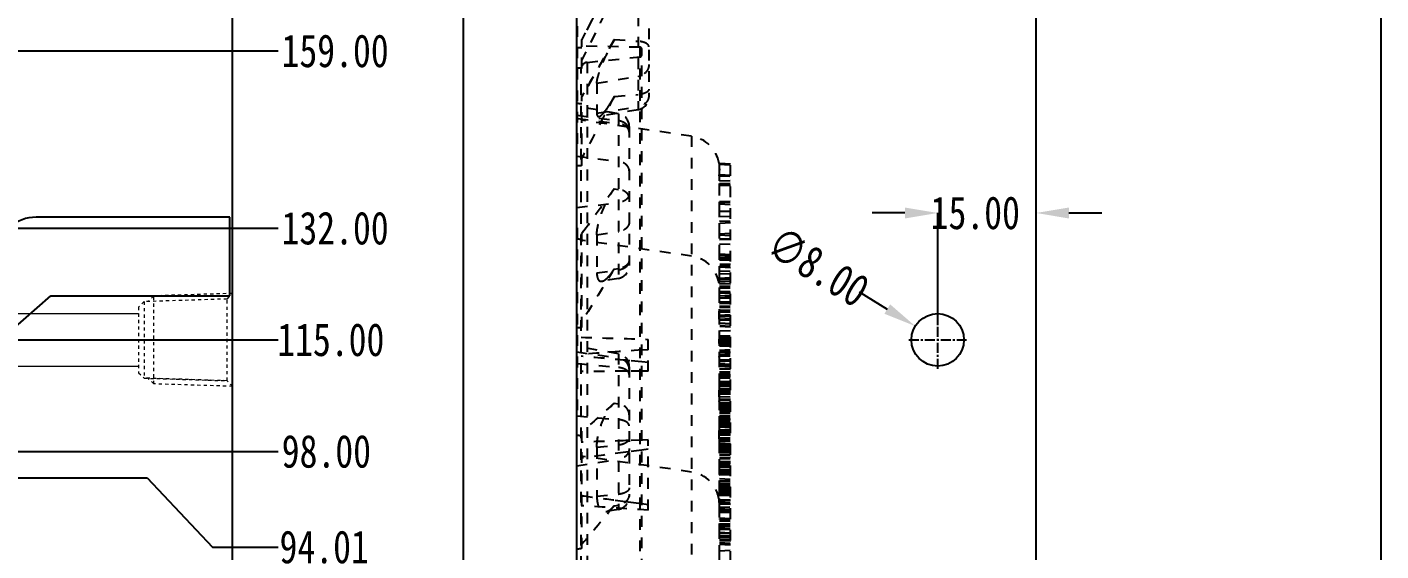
# Model space of a CAD drawing. Header units: millimetres. Extents: x -2414 to 10498, y -2238 to 649.
# Drawn here: x 1849.4 to 2055.7, y -888.8 to -809 of the extents above; entities that cross this region are included whole.
import ezdxf

# ---------------------------------------------------------------- set-up
doc = ezdxf.new("R2010")
doc.units = ezdxf.units.MM
doc.header["$LTSCALE"] = 16.335
doc.header["$PDMODE"] = 3
doc.header["$PDSIZE"] = 0.3125
doc.linetypes.add('CENTER', pattern=[0.6, 0.375, -0.075, 0.075, -0.075])
doc.linetypes.add('HIDDEN', pattern=[0.2, 0.1, -0.1])
doc.layers.get('0').update_dxf_attribs({"linetype": 'CONTINUOUS'})
doc.layers.get('Defpoints').update_dxf_attribs({"linetype": 'CONTINUOUS'})
doc.layers.add('cool', color=153, linetype='HIDDEN', lineweight=9)
doc.layers.add('DEFAULT_2', color=8, linetype='HIDDEN')
doc.styles.get("Standard").update_dxf_attribs({"font": 'txt', "width": 0.8})
doc.dimstyles.new('01', dxfattribs={"dimtxt": 5, "dimasz": 5, "dimexe": 0, "dimexo": 0, "dimgap": 0, "dimtad": 0, "dimzin": 0, "dimdsep": 46, "dimtxsty": 'Standard', "dimcen": 0, "dimclrd": 4, "dimclre": 4, "dimclrt": 6, "dimazin": 0, "dimtfac": 1, "dimtofl": 0, "dimtmove": 0, "dimatfit": 3, "dimfxl": 0, "dimtolj": 1, "dimtzin": 0, "dimarcsym": 0})

# ---------------------------------------------------------------- blocks, each defined once
blk = doc.blocks.new('cool_jt_f12')
at = {"layer": 'cool', "ltscale": 0.3}
for p, q in [((0, 7.0785), (0.856, 6.2225)), ((0, 7.0785), (12, 6.7035)), ((0.856, 6.2225), (0.856, -6.2225)), ((13.5, 5.827375), (0.856, 6.2225)), ((0.856, 6.2225), (13.5, 5.827375)), ((12, 6.7035), (12.856, 5.8475)), ((12, 6.7035), (12, -6.7035)), ((14.327375, 5), (13.5, 5.827375)), ((13.5, -5.827375), (13.5, 5.827375)), ((14.327375, -5), (14.327375, 5)), ((0.856, -6.2225), (13.5, -5.827375)), ((12, -6.7035), (12.856, -5.8475)), ((13.5, -5.827375), (14.327375, -5)), ((0.856, -6.2225), (0, -7.0785)), ((0, -7.0785), (12, -6.7035))]:
    blk.add_line(p, q, dxfattribs=at)
blk = doc.blocks.new('9')
at = {"layer": 'cool', "linetype": 'ByBlock', "ltscale": 0.932966}
for p, q in [((-639.64, -852.63), (-537.97, -852.63)), ((-639.64, -860.63), (-537.97, -860.63))]:
    blk.add_line(p, q, dxfattribs=at)
at = {"layer": 'cool', "color": 1, "linetype": 'CENTER', "ltscale": 0.621977}
blk.add_line((-643.64, -856.63), (-523.64, -856.63), dxfattribs=at)
at = {"layer": 'cool', "linetype": 'ByBlock', "ltscale": 0.932966, "rotation": 180}
blk.add_blockref('cool_jt_f12', (-523.64, -856.63), dxfattribs=at)
blk = doc.blocks.new('*D348')
at = {"color": 4, "linetype": 'ByBlock', "lineweight": -2, "transparency": 16777216}
blk.add_line((1976.24, -849.33), (1980.5, -851.93), dxfattribs=at)
at = {"color": 4, "linetype": 'ByBlock', "transparency": 16777216}
blk.add_solid([(1980.94, -851.22), (1980.07, -852.65), (1984.77, -854.54)], dxfattribs=at)
at = {"layer": 'Defpoints', "color": 0, "linetype": 'ByBlock', "transparency": 16777216}
for p in [(1984.77, -854.54), (1991.59, -858.72)]:
    blk.add_point(p, dxfattribs=at)
at = {"color": 6, "linetype": 'ByBlock', "transparency": 16777216, "insert": (1969.98, -845.5), "char_height": 5, "attachment_point": 5, "rotation": 328.554}
blk.add_mtext('\\A1;∅8.00', dxfattribs=at)
blk = doc.blocks.new('*D353')
at = {"color": 4, "linetype": 'ByBlock', "lineweight": -2, "transparency": 16777216}
for p, q in [((1983.18, -837.3), (1978.18, -837.3)), ((1988.18, -854.38), (1988.18, -837.3)), ((2003.18, -849.54), (2003.18, -837.3)), ((2008.18, -837.3), (2013.18, -837.3))]:
    blk.add_line(p, q, dxfattribs=at)
at = {"color": 4, "linetype": 'ByBlock', "transparency": 16777216}
for points in [[(1983.18, -836.47), (1983.18, -838.14), (1988.18, -837.3)], [(2008.18, -836.47), (2008.18, -838.14), (2003.18, -837.3)]]:
    blk.add_solid(points, dxfattribs=at)
at = {"layer": 'Defpoints', "color": 0, "linetype": 'ByBlock', "transparency": 16777216}
for p in [(2003.18, -837.3), (2003.18, -849.54), (1988.18, -854.38)]:
    blk.add_point(p, dxfattribs=at)
at = {"color": 6, "linetype": 'ByBlock', "transparency": 16777216, "insert": (1993.91, -837.3), "char_height": 5, "attachment_point": 5}
blk.add_mtext('\\A1;15.00', dxfattribs=at)
blk = doc.blocks.new('*D357')
at = {"color": 4, "linetype": 'ByBlock', "lineweight": -2, "transparency": 16777216}
for p, q in [((1829.75, -756.63), (1915.87, -756.63)), ((1915.87, -761.63), (1915.87, -945.62)), ((1915.87, -1181.63), (1915.87, -963.62)), ((1829.75, -1186.63), (1915.87, -1186.63))]:
    blk.add_line(p, q, dxfattribs=at)
at = {"color": 4, "linetype": 'ByBlock', "transparency": 16777216}
for points in [[(1915.04, -761.63), (1916.7, -761.63), (1915.87, -756.63)], [(1915.04, -1181.63), (1916.7, -1181.63), (1915.87, -1186.63)]]:
    blk.add_solid(points, dxfattribs=at)
at = {"layer": 'Defpoints', "color": 0, "linetype": 'ByBlock', "transparency": 16777216}
for p in [(1829.75, -756.63), (1829.75, -1186.63), (1915.87, -1186.63)]:
    blk.add_point(p, dxfattribs=at)
at = {"color": 6, "linetype": 'ByBlock', "transparency": 16777216, "insert": (1915.87, -954.62), "char_height": 5, "attachment_point": 5, "rotation": 90}
blk.add_mtext('\\A1;430.00', dxfattribs=at)
blk = doc.blocks.new('*D360')
at = {"color": 4, "linetype": 'ByBlock', "lineweight": -2, "transparency": 16777216}
for p, q in [((1749.2, -877.62), (1867.71, -877.62)), ((1867.71, -877.62), (1877.71, -888.19)), ((1877.71, -888.19), (1887.71, -888.19))]:
    blk.add_line(p, q, dxfattribs=at)
at = {"layer": 'Defpoints', "color": 0, "linetype": 'ByBlock', "transparency": 16777216}
for p in [(1749.2, -877.62), (1887.71, -888.19), (1685.76, -971.63)]:
    blk.add_point(p, dxfattribs=at)
at = {"color": 6, "linetype": 'ByBlock', "transparency": 16777216, "insert": (1894.71, -888.19), "char_height": 5, "attachment_point": 5}
blk.add_mtext('\\A1;94.01', dxfattribs=at)
blk = doc.blocks.new('*D361')
at = {"color": 4, "linetype": 'ByBlock', "lineweight": -2, "transparency": 16777216}
blk.add_line((1820.16, -873.63), (1887.71, -873.63), dxfattribs=at)
at = {"layer": 'Defpoints', "color": 0, "linetype": 'ByBlock', "transparency": 16777216}
for p in [(1820.16, -873.63), (1887.71, -873.63), (1685.76, -971.63)]:
    blk.add_point(p, dxfattribs=at)
at = {"color": 6, "linetype": 'ByBlock', "transparency": 16777216, "insert": (1895.04, -873.63), "char_height": 5, "attachment_point": 5}
blk.add_mtext('\\A1;98.00', dxfattribs=at)
blk = doc.blocks.new('*D362')
at = {"color": 4, "linetype": 'ByBlock', "lineweight": -2, "transparency": 16777216}
blk.add_line((1808.02, -856.63), (1887.71, -856.63), dxfattribs=at)
at = {"layer": 'Defpoints', "color": 0, "linetype": 'ByBlock', "transparency": 16777216}
for p in [(1808.02, -856.63), (1887.71, -856.63), (1685.76, -971.63)]:
    blk.add_point(p, dxfattribs=at)
at = {"color": 6, "linetype": 'ByBlock', "transparency": 16777216, "insert": (1895.71, -856.63), "char_height": 5, "attachment_point": 5}
blk.add_mtext('\\A1;115.00', dxfattribs=at)
blk = doc.blocks.new('*D363')
at = {"color": 4, "linetype": 'ByBlock', "lineweight": -2, "transparency": 16777216}
blk.add_line((1792.16, -839.63), (1887.71, -839.63), dxfattribs=at)
at = {"layer": 'Defpoints', "color": 0, "linetype": 'ByBlock', "transparency": 16777216}
for p in [(1792.16, -839.63), (1887.71, -839.63), (1685.76, -971.63)]:
    blk.add_point(p, dxfattribs=at)
at = {"color": 6, "linetype": 'ByBlock', "transparency": 16777216, "insert": (1896.37, -839.63), "char_height": 5, "attachment_point": 5}
blk.add_mtext('\\A1;132.00', dxfattribs=at)
blk = doc.blocks.new('*D364')
at = {"color": 4, "linetype": 'ByBlock', "lineweight": -2, "transparency": 16777216}
blk.add_line((1751.16, -812.63), (1887.71, -812.63), dxfattribs=at)
at = {"layer": 'Defpoints', "color": 0, "linetype": 'ByBlock', "transparency": 16777216}
for p in [(1751.16, -812.63), (1887.71, -812.63), (1685.76, -971.63)]:
    blk.add_point(p, dxfattribs=at)
at = {"color": 6, "linetype": 'ByBlock', "transparency": 16777216, "insert": (1896.37, -812.63), "char_height": 5, "attachment_point": 5}
blk.add_mtext('\\A1;159.00', dxfattribs=at)
blk = doc.blocks.new('*D365')
at = {"color": 4, "linetype": 'ByBlock', "lineweight": -2, "transparency": 16777216}
blk.add_line((1711.16, -801.63), (1887.71, -801.63), dxfattribs=at)
at = {"layer": 'Defpoints', "color": 0, "linetype": 'ByBlock', "transparency": 16777216}
for p in [(1711.16, -801.63), (1887.71, -801.63), (1685.76, -971.63)]:
    blk.add_point(p, dxfattribs=at)
at = {"color": 6, "linetype": 'ByBlock', "transparency": 16777216, "insert": (1896.04, -801.63), "char_height": 5, "attachment_point": 5}
blk.add_mtext('\\A1;170.00', dxfattribs=at)
blk = doc.blocks.new('*D366')
at = {"color": 4, "linetype": 'ByBlock', "lineweight": -2, "transparency": 16777216}
blk.add_line((1843.57, -781.63), (1887.71, -781.63), dxfattribs=at)
at = {"layer": 'Defpoints', "color": 0, "linetype": 'ByBlock', "transparency": 16777216}
for p in [(1843.57, -781.63, 0), (1887.71, -781.63), (1685.76, -971.63)]:
    blk.add_point(p, dxfattribs=at)
at = {"color": 6, "linetype": 'ByBlock', "transparency": 16777216, "insert": (1896.04, -781.63), "char_height": 5, "attachment_point": 5}
blk.add_mtext('\\A1;190.00', dxfattribs=at)

msp = doc.modelspace()

# ---------------------------------------------------------------- linework, layer by layer
at = {"color": 7, "linetype": 'Continuous'}
for p, q in [((1933.182, -907.442), (1933.182, -756.63)), ((2003.182, -1186.63), (2003.182, -756.63)), ((1880.757, -1135.63), (1880.757, -807.63)), ((1880.313, -837.942), (1850.796, -837.942)), ((1880.313, -849.942), (1880.313, -837.942)), ((1833.103, -867.353), (1853.046, -849.942)), ((1853.046, -849.942), (1880.313, -849.942))]:
    msp.add_line(p, q, dxfattribs=at)
at = {"color": 1, "linetype": 'CENTER', "ltscale": 0.248791}
for p, q in [((1988.182, -861.03), (1988.182, -852.23)), ((1983.782, -856.63), (1992.582, -856.63))]:
    msp.add_line(p, q, dxfattribs=at)
at = {"linetype": 'ByBlock'}
msp.add_lwpolyline([(2055.714, -1253.827), (1448.194, -1253.827), (1448.194, -689.408), (2055.714, -689.408)], close=True, dxfattribs=at)
at = {"color": 7, "linetype": 'Continuous'}
msp.add_circle((1988.182, -856.63), 4, dxfattribs=at)
msp.add_arc((1850.796, -843.942), 6, 90, 131.12134, dxfattribs=at)
at = {"layer": 'DEFAULT_2', "color": 8, "linetype": 'HIDDEN'}
for p, q in [((1933.302, -826.795), (1933.302, -756.63)), ((1942.529, -781.075), (1942.529, -821.566)), ((1944.182, -783.046), (1944.182, -819.567)), ((1935.444, -807.999), (1933.982, -810.887)), ((1942.81, -812.052), (1933.182, -811.884)), ((1933.982, -812.15), (1933.182, -812.127)), ((1933.982, -815.244), (1933.982, -810.887)), ((1938.917, -810.878), (1942.529, -811.147)), ((1942.81, -812.052), (1942.81, -1091.207)), ((1943.106, -1090.904), (1943.106, -812.354)), ((1934.76, -814.364), (1942.836, -813.515)), ((1934.76, -814.364), (1934.76, -907.692)), ((1933.982, -815.244), (1933.182, -815.261)), ((1933.86, -907.549), (1933.86, -815.365)), ((1936.252, -817.516), (1942.529, -816.496)), ((1936.252, -817.516), (1936.252, -822.112)), ((1934.276, -819.021), (1933.982, -819.538)), ((1933.982, -830.089), (1933.982, -819.538)), ((1938.917, -819.537), (1942.529, -819.268)), ((1939.529, -822.176), (1933.302, -821.078)), ((1933.302, -822.416), (1939.529, -823.252)), ((1933.302, -822.933), (1939.529, -823.667)), ((1936.252, -822.112), (1942.529, -821.127)), ((1942.529, -821.566), (1936.566, -822.617)), ((1939.529, -822.176), (1939.529, -847.261)), ((1933.182, -824.879), (1933.302, -824.899)), ((1950.693, -825.611), (1933.86, -823.183)), ((1941.182, -824.155), (1941.182, -845.291)), ((1933.182, -826.74), (1933.302, -826.795)), ((1950.693, -825.611), (1950.693, -1077.645)), ((1933.182, -828.632), (1939.529, -829.443)), ((1933.982, -830.089), (1933.182, -830.146)), ((1954.861, -829.76), (1954.861, -1073.496)), ((1956.623, -829.852), (1954.861, -829.76)), ((1954.861, -829.882), (1956.623, -829.974)), ((1954.915, -832.398), (1954.915, -830.797)), ((1956.623, -1073.401), (1956.623, -829.855)), ((1954.861, -831.63), (1956.623, -831.716)), ((1956.623, -831.592), (1954.878, -831.5)), ((1954.915, -832.398), (1956.623, -832.378)), ((1954.915, -832.823), (1956.623, -832.734)), ((1954.915, -1072.458), (1954.915, -832.823)), ((1956.623, -833.126), (1954.915, -833.106)), ((1938.9, -833.635), (1939.529, -833.709)), ((1933.182, -836.476), (1939.529, -835.727)), ((1954.915, -835.571), (1956.623, -835.481)), ((1954.915, -835.739), (1956.623, -835.659)), ((1954.915, -835.905), (1956.623, -835.995)), ((1956.623, -837.079), (1954.915, -837.099)), ((1933.302, -837.942), (1933.182, -837.942)), ((1933.302, -839.422), (1933.182, -839.422)), ((1933.302, -867.353), (1933.302, -837.942)), ((1954.915, -837.808), (1956.623, -837.827)), ((1954.915, -838.485), (1956.623, -838.565)), ((1956.623, -838.821), (1954.915, -838.91)), ((1950.693, -843.88), (1933.86, -841.453)), ((1934.182, -840.147), (1933.982, -840.423)), ((1933.982, -854.739), (1933.982, -840.423)), ((1936.252, -840.607), (1939.529, -840.166)), ((1936.252, -840.607), (1936.252, -846.429)), ((1954.915, -840.475), (1956.623, -840.393)), ((1954.915, -840.655), (1956.623, -840.726)), ((1954.915, -841.234), (1956.623, -841.173)), ((1954.915, -841.353), (1956.623, -841.274)), ((1954.915, -841.98), (1956.623, -842.07)), ((1956.623, -843.672), (1954.915, -843.582)), ((1956.623, -843.743), (1954.915, -843.809)), ((1954.915, -843.788), (1956.623, -843.868)), ((1954.915, -844.082), (1956.623, -844.161)), ((1954.915, -844.269), (1956.623, -844.358)), ((1954.915, -844.436), (1956.623, -844.416)), ((1956.623, -845.164), (1954.915, -845.144)), ((1954.915, -845.39), (1956.623, -845.3)), ((1954.915, -845.443), (1956.623, -845.357)), ((1956.623, -845.646), (1954.915, -845.557)), ((1936.252, -846.429), (1939.529, -846.011)), ((1939.529, -847.261), (1937.027, -847.702)), ((1938.9, -845.843), (1939.529, -845.769)), ((1954.915, -846.107), (1956.623, -846.172)), ((1954.915, -846.503), (1956.623, -846.551)), ((1954.915, -847.215), (1956.623, -847.149)), ((1954.915, -847.418), (1956.623, -847.344)), ((1954.915, -847.405), (1956.623, -847.352)), ((1956.623, -847.684), (1954.915, -847.774)), ((1954.865, -848.053), (1954.865, -848.053)), ((1956.623, -848.145), (1954.865, -848.053)), ((1954.915, -848.086), (1956.623, -847.996)), ((1954.915, -848.468), (1956.623, -848.4)), ((1954.915, -848.509), (1956.623, -848.595)), ((1954.915, -848.687), (1956.623, -848.728)), ((1954.915, -849.224), (1956.623, -849.277)), ((1956.623, -849.486), (1954.915, -849.506)), ((1956.623, -849.578), (1954.915, -849.513)), ((1954.915, -849.927), (1956.623, -849.838)), ((1954.915, -849.866), (1956.623, -849.955)), ((1933.302, -849.942), (1933.182, -849.942)), ((1954.915, -850.214), (1956.623, -850.234)), ((1954.915, -850.845), (1956.623, -850.809)), ((1954.915, -850.876), (1956.623, -850.944)), ((1954.915, -851.066), (1956.623, -850.977)), ((1954.915, -851.11), (1956.623, -851.021)), ((1954.915, -851.481), (1956.623, -851.455)), ((1954.915, -851.598), (1956.623, -851.513)), ((1954.915, -851.646), (1956.623, -851.706)), ((1954.861, -852.26), (1956.623, -852.339)), ((1954.878, -852.75), (1954.879, -852.869)), ((1954.915, -852.082), (1956.623, -852.038)), ((1954.915, -852.134), (1956.623, -852.089)), ((1954.915, -852.112), (1956.623, -852.148)), ((1954.915, -852.424), (1956.623, -852.349)), ((1954.915, -852.853), (1956.623, -852.77)), ((1956.623, -852.99), (1954.915, -853.075)), ((1956.623, -853.079), (1954.915, -853.168)), ((1954.915, -853.45), (1956.623, -853.368)), ((1954.915, -853.627), (1956.623, -853.566)), ((1933.982, -854.739), (1933.182, -854.831)), ((1956.623, -854.173), (1954.915, -854.084)), ((1956.623, -854.239), (1954.915, -854.149)), ((1956.623, -854.591), (1954.915, -854.502)), ((1956.623, -854.679), (1954.915, -854.593)), ((1956.623, -855.263), (1954.915, -855.318)), ((1954.915, -855.995), (1956.623, -856.022)), ((1939.529, -858.756), (1933.182, -857.637)), ((1933.182, -857.878), (1933.302, -857.894)), ((1943.106, -858.152), (1944.061, -858.08)), ((1944.061, -861.393), (1944.061, -856.547)), ((1954.861, -857.161), (1956.623, -857.225)), ((1954.911, -856.528), (1954.915, -856.535)), ((1956.623, -856.617), (1954.913, -856.528)), ((1954.915, -856.07), (1956.623, -856.156)), ((1954.915, -856.257), (1956.623, -856.338)), ((1954.915, -856.309), (1956.623, -856.32)), ((1954.915, -856.395), (1956.623, -856.484)), ((1954.915, -856.568), (1956.623, -856.551)), ((1954.915, -856.855), (1956.623, -856.828)), ((1954.915, -857.127), (1956.623, -857.038)), ((1954.915, -857.154), (1956.623, -857.17)), ((1956.623, -857.305), (1954.915, -857.216)), ((1954.915, -857.304), (1956.623, -857.36)), ((1954.915, -857.379), (1956.623, -857.346)), ((1954.915, -857.52), (1956.623, -857.596)), ((1954.915, -858.182), (1956.623, -858.092)), ((1933.182, -858.441), (1939.529, -859.4)), ((1939.529, -858.756), (1939.529, -882.452)), ((1941.266, -859.799), (1940.67, -859.745)), ((1943.106, -859.966), (1941.266, -859.799)), ((1944.061, -860.053), (1943.106, -859.966)), ((1954.915, -858.213), (1956.623, -858.207)), ((1954.915, -858.447), (1956.623, -858.537)), ((1956.623, -858.556), (1954.915, -858.523)), ((1954.915, -858.789), (1956.623, -858.784)), ((1954.915, -859.088), (1956.623, -859.032)), ((1954.915, -859.676), (1956.623, -859.598)), ((1954.915, -859.689), (1956.623, -859.687)), ((1954.915, -859.777), (1956.623, -859.779)), ((1956.623, -859.875), (1954.915, -859.965)), ((1933.302, -860.246), (1939.529, -860.837)), ((1941.184, -861.404), (1940.68, -861.406)), ((1941.182, -860.733), (1941.182, -880.47)), ((1943.106, -861.396), (1941.184, -861.404)), ((1944.061, -861.393), (1943.106, -861.396)), ((1954.915, -860.248), (1956.623, -860.338)), ((1954.915, -860.414), (1956.623, -860.408)), ((1954.915, -860.477), (1956.623, -860.472)), ((1954.915, -860.667), (1956.623, -860.581)), ((1954.915, -860.637), (1956.623, -860.642)), ((1954.915, -861.016), (1956.623, -860.927)), ((1956.623, -861.13), (1954.915, -861.074)), ((1954.915, -861.512), (1956.623, -861.422)), ((1954.915, -861.625), (1956.623, -861.57)), ((1954.915, -861.878), (1956.623, -861.809)), ((1954.915, -861.895), (1956.623, -861.906)), ((1954.915, -861.901), (1956.623, -861.982)), ((1956.623, -862.009), (1954.915, -862.041)), ((1954.915, -862.098), (1956.623, -862.188)), ((1956.623, -862.115), (1954.915, -862.2)), ((1954.915, -862.143), (1956.623, -862.12)), ((1956.623, -862.2), (1954.915, -862.29)), ((1954.883, -864.211), (1956.623, -864.196)), ((1954.915, -862.432), (1956.623, -862.466)), ((1954.915, -862.968), (1956.623, -862.991)), ((1954.915, -863.202), (1956.623, -863.113)), ((1954.915, -863.186), (1956.623, -863.219)), ((1956.623, -863.281), (1954.915, -863.371)), ((1954.915, -863.459), (1956.623, -863.371)), ((1954.915, -863.491), (1956.623, -863.545)), ((1956.623, -863.706), (1954.915, -863.617)), ((1956.623, -863.795), (1954.915, -863.71)), ((1954.915, -864.074), (1956.623, -864.015)), ((1954.915, -864.142), (1956.623, -864.231)), ((1954.915, -864.248), (1956.623, -864.316)), ((1938.9, -866.264), (1939.529, -866.36)), ((1954.915, -864.419), (1956.623, -864.334)), ((1954.915, -864.435), (1956.623, -864.489)), ((1956.623, -864.478), (1954.915, -864.567)), ((1956.623, -864.695), (1954.915, -864.761)), ((1956.623, -864.915), (1954.915, -864.971)), ((1954.915, -865.243), (1956.623, -865.329)), ((1954.915, -865.673), (1956.623, -865.599)), ((1956.623, -865.756), (1954.915, -865.841)), ((1956.623, -865.843), (1954.915, -865.933)), ((1956.623, -866.29), (1954.915, -866.2)), ((1933.182, -867.339), (1933.302, -867.353)), ((1933.182, -868.218), (1939.529, -868.768)), ((1956.623, -866.465), (1954.915, -866.375)), ((1954.915, -866.576), (1956.623, -866.663)), ((1954.915, -866.764), (1956.623, -866.844)), ((1954.915, -866.859), (1956.623, -866.769)), ((1954.915, -866.97), (1956.623, -867.025)), ((1954.915, -867.095), (1956.623, -867.161)), ((1954.915, -867.105), (1956.623, -867.189)), ((1954.915, -867.324), (1956.623, -867.261)), ((1954.915, -867.305), (1956.623, -867.27)), ((1956.623, -867.448), (1954.915, -867.358)), ((1956.623, -867.548), (1954.915, -867.462)), ((1954.915, -867.674), (1956.623, -867.763)), ((1954.915, -867.814), (1956.623, -867.77)), ((1954.915, -868.182), (1956.623, -868.137)), ((1954.915, -868.297), (1956.623, -868.231)), ((1954.88, -869.361), (1956.623, -869.387)), ((1954.915, -868.497), (1956.623, -868.531)), ((1954.915, -868.633), (1956.623, -868.674)), ((1956.623, -868.744), (1954.915, -868.833)), ((1954.915, -868.884), (1956.623, -868.969)), ((1954.915, -869.036), (1956.623, -868.98)), ((1954.915, -869.289), (1956.623, -869.199)), ((1954.915, -869.442), (1956.623, -869.532)), ((1954.915, -869.566), (1956.623, -869.629)), ((1954.915, -869.715), (1956.623, -869.63)), ((1954.915, -869.818), (1956.623, -869.735)), ((1954.915, -869.857), (1956.623, -869.768)), ((1954.915, -869.947), (1956.623, -869.862)), ((1954.915, -870.336), (1956.623, -870.248)), ((1954.915, -870.436), (1956.623, -870.485)), ((1954.915, -870.51), (1956.623, -870.467)), ((1934.013, -872.201), (1933.86, -872.206)), ((1933.982, -888.409), (1933.982, -870.628)), ((1941.194, -871.962), (1940.67, -871.979)), ((1943.106, -871.899), (1941.194, -871.962)), ((1944.061, -871.869), (1943.106, -871.899)), ((1944.061, -882.566), (1944.061, -871.869)), ((1954.89, -871.721), (1956.623, -871.682)), ((1956.623, -870.498), (1954.915, -870.588)), ((1956.623, -870.697), (1954.915, -870.632)), ((1954.915, -870.821), (1956.623, -870.731)), ((1954.915, -870.882), (1956.623, -870.935)), ((1954.915, -870.991), (1956.623, -870.901)), ((1956.623, -871.078), (1954.915, -871.022)), ((1954.915, -871.083), (1956.623, -871.117)), ((1954.915, -871.127), (1956.623, -871.099)), ((1954.915, -871.561), (1956.623, -871.514)), ((1954.915, -871.527), (1956.623, -871.617)), ((1954.915, -871.978), (1956.623, -871.889)), ((1954.915, -871.942), (1956.623, -871.906)), ((1954.915, -871.99), (1956.623, -872.033)), ((1954.915, -872.345), (1956.623, -872.426)), ((1956.623, -872.466), (1954.915, -872.377)), ((1950.693, -876.762), (1933.86, -874.335)), ((1933.982, -874.618), (1933.86, -874.635)), ((1936.252, -872.973), (1939.529, -872.661)), ((1936.252, -872.973), (1936.252, -880.431)), ((1941.182, -873.669), (1940.68, -873.734)), ((1943.106, -873.416), (1941.182, -873.669)), ((1944.061, -873.291), (1943.106, -873.416)), ((1956.623, -872.634), (1954.915, -872.723)), ((1954.915, -872.791), (1956.623, -872.881)), ((1954.915, -872.94), (1956.623, -873.025)), ((1954.915, -873.163), (1956.623, -873.21)), ((1954.915, -873.213), (1956.623, -873.249)), ((1956.623, -873.349), (1954.915, -873.415)), ((1954.915, -873.4), (1956.623, -873.354)), ((1954.915, -873.54), (1956.623, -873.497)), ((1954.915, -873.774), (1956.623, -873.7)), ((1954.915, -873.82), (1956.623, -873.731)), ((1954.915, -873.76), (1956.623, -873.85)), ((1954.915, -874.118), (1956.623, -874.103)), ((1954.915, -874.205), (1956.623, -874.128)), ((1956.623, -874.529), (1954.915, -874.619)), ((1933.182, -875.808), (1939.529, -874.848)), ((1954.88, -876.373), (1956.623, -876.32)), ((1954.915, -874.667), (1956.623, -874.683)), ((1954.915, -874.691), (1956.623, -874.671)), ((1956.623, -875.215), (1954.915, -875.126)), ((1956.623, -875.408), (1954.915, -875.388)), ((1954.915, -875.606), (1956.623, -875.678)), ((1954.915, -875.75), (1956.623, -875.815)), ((1954.915, -875.846), (1956.623, -875.934)), ((1954.915, -875.944), (1956.623, -876.033)), ((1954.915, -876.64), (1956.623, -876.551)), ((1954.915, -876.574), (1956.623, -876.566)), ((1954.915, -876.694), (1956.623, -876.629)), ((1954.886, -877.132), (1956.623, -877.134)), ((1954.906, -877.048), (1954.908, -877.086)), ((1954.915, -876.847), (1956.623, -876.923)), ((1956.623, -877.057), (1954.915, -876.969)), ((1954.915, -877.077), (1956.623, -877.166)), ((1956.623, -877.155), (1954.915, -877.245)), ((1954.915, -877.744), (1956.623, -877.833)), ((1954.915, -878.1), (1956.623, -878.102)), ((1954.915, -878.473), (1956.623, -878.385)), ((1954.915, -878.576), (1956.623, -878.486)), ((1954.915, -878.766), (1956.623, -878.677)), ((1933.86, -880.35), (1933.982, -880.366)), ((1936.252, -880.431), (1939.529, -880.149)), ((1954.915, -878.868), (1956.623, -878.882)), ((1954.915, -879.015), (1956.623, -878.94)), ((1956.623, -879.095), (1954.915, -879.029)), ((1954.915, -879.122), (1956.623, -879.114)), ((1956.623, -879.154), (1954.915, -879.244)), ((1954.915, -879.304), (1956.623, -879.289)), ((1954.915, -879.383), (1956.623, -879.401)), ((1956.623, -879.554), (1954.915, -879.574)), ((1954.915, -879.726), (1956.623, -879.815)), ((1954.915, -879.967), (1956.623, -879.958)), ((1954.915, -880.342), (1956.623, -880.253)), ((1954.915, -880.267), (1956.623, -880.276)), ((1954.915, -880.271), (1956.623, -880.291)), ((1939.529, -882.452), (1937.642, -882.785)), ((1938.9, -881.903), (1939.529, -881.808)), ((1939.015, -881.022), (1940.67, -881.239)), ((1940.67, -881.239), (1941.029, -881.286)), ((1941.029, -881.286), (1943.106, -881.558)), ((1943.106, -881.558), (1944.061, -881.684)), ((1954.868, -881.39), (1954.871, -880.978)), ((1954.871, -880.978), (1954.871, -880.978)), ((1956.623, -881.07), (1954.871, -880.978)), ((1954.886, -882.134), (1956.623, -882.064)), ((1954.915, -881.013), (1956.623, -880.93)), ((1956.623, -881.086), (1954.915, -881.176)), ((1954.915, -881.407), (1956.623, -881.377)), ((1956.623, -881.661), (1954.915, -881.573)), ((1954.915, -881.587), (1956.623, -881.6)), ((1954.915, -881.6), (1956.623, -881.676)), ((1954.915, -882.32), (1956.623, -882.408)), ((1954.915, -882.451), (1956.623, -882.48)), ((1956.623, -882.724), (1954.915, -882.814)), ((1956.623, -882.771), (1954.915, -882.86)), ((1954.915, -882.864), (1956.623, -882.897)), ((1954.878, -883.907), (1954.879, -883.961)), ((1954.915, -883.757), (1956.623, -883.824)), ((1954.915, -883.951), (1956.623, -883.862)), ((1954.915, -884.015), (1956.623, -883.926)), ((1954.915, -884.168), (1956.623, -884.238)), ((1954.915, -884.658), (1956.623, -884.568)), ((1954.915, -884.873), (1956.623, -884.814)), ((1954.915, -885.016), (1956.623, -884.988)), ((1954.915, -885.262), (1956.623, -885.349)), ((1954.915, -885.496), (1956.623, -885.455)), ((1954.915, -885.916), (1956.623, -886.006)), ((1954.915, -886.075), (1956.623, -886.042)), ((1954.915, -886.446), (1956.623, -886.377)), ((1954.915, -886.642), (1956.623, -886.697)), ((1954.915, -886.921), (1956.623, -886.962)), ((1954.915, -886.946), (1956.623, -887.004)), ((1933.982, -888.409), (1933.182, -888.528)), ((1954.915, -887.11), (1956.623, -887.062)), ((1954.915, -887.156), (1956.623, -887.245)), ((1956.623, -887.27), (1954.915, -887.238)), ((1954.915, -887.496), (1956.623, -887.585)), ((1956.623, -887.776), (1954.915, -887.686)), ((1954.915, -887.751), (1956.623, -887.838)), ((1954.915, -888.76), (1956.623, -888.671))]:
    msp.add_line(p, q, dxfattribs=at)
for centre, radius, start, end in [((1942.805, -812.354), 0.301, 0, 89), ((1934.865, -815.363), 1.005, 96, 180), ((1942.805, -813.215), 0.301, 276, 0), ((1942.186, -814.386), 2.138, 279.24503, 292.37826), ((1926.503, -813.519), 13.775, 325.94826, 328.08863), ((1923.794, -811.816), 16.975, 328.04069, 329.34384), ((1942.182, -819.596), 2, 280, 0), ((1942.373, -815.849), 3.416, 282.49078, 283.69444), ((1931.006, -816.683), 8.271, 321.47036, 323.97389), ((1928.84, -815.103), 10.951, 323.95031, 325.96655), ((1939.182, -824.145), 2, 0, 80), ((1949.99, -830.485), 4.925, 8.46317, 81.79555), ((1939.182, -845.291), 2, 280, 0), ((1949.99, -848.754), 4.925, 8.18285, 81.79555), ((1933.25, -842.651), 6.474, 319.62713, 322.43405), ((1932.529, -842.089), 7.388, 322.38868, 323.13528), ((2263.371, -5139.141), 4292.953, 94.278382, 94.402139), ((1939.182, -860.725), 2, 0, 80), ((1976.807, -869.328), 21.924, 180.08785, 181.45545), ((1916.038, -871.568), 38.885, 1.5152, 1.70111), ((1941.782, -870.183), 13.133, 359.06753, 359.96427), ((1993.655, -877.525), 38.773, 178.13225, 178.76031), ((1944.486, -875.675), 10.43, 358.87504, 359.17675), ((1947.558, -875.716), 7.357, 359.15298, 359.97011), ((1949.99, -881.636), 4.925, 7.67955, 81.79555), ((1975.213, -877.126), 20.326, 179.49009, 180.01717), ((1977.327, -877.145), 22.441, 178.82765, 179.4894), ((1939.182, -880.482), 2, 280, 0), ((1942.152, -880.787), 12.763, 359.35721, 359.989), ((1699.538, -4447.194), 3573.005, 86.075828, 86.239774), ((1939.809, -880.763), 15.106, 359.10093, 359.36557)]:
    msp.add_arc(centre, radius, start, end, dxfattribs=at)
for centre, major_axis, ratio, start_param, end_param in [((1918.419, -953.558), (793.988, 20.091), 0.1736455, 1.5468004, 1.5478081), ((1918.419, -945.772), (793.938, -60.689), 0.1581209, 1.5632805, 1.5642882), ((1918.419, -957.487), (793.938, 60.689), 0.1581209, 1.5391078, 1.5401156), ((1911.972, -942.348), (794.54, -95.343), 0.1285725, 1.5585218, 1.5595289), ((1911.972, -960.911), (794.54, 95.343), 0.1285725, 1.5276675, 1.5286746), ((1911.972, -939.74), (794.562, -121.058), 0.0883349, 1.5565524, 1.5575595), ((1911.972, -963.519), (794.562, 121.058), 0.0883349, 1.5296369, 1.5306441)]:
    msp.add_ellipse(centre, major_axis=major_axis, ratio=ratio, start_param=start_param, end_param=end_param, dxfattribs=at)
for points in [[(1938.917, -801.143), (1937.271, -804.39), (1935.626, -807.638), (1933.982, -810.887)], [(1938.917, -803.995), (1937.271, -807.323), (1935.626, -810.651), (1933.982, -813.981)], [(1938.917, -810.878), (1937.271, -813.764), (1935.626, -816.651), (1933.982, -819.538)], [(1938.917, -810.878), (1937.369, -813.591), (1935.822, -816.306), (1934.276, -819.021)], [(1938.917, -819.537), (1937.271, -822.668), (1935.626, -825.8), (1933.982, -828.933)], [(1936.566, -822.617), (1936.588, -822.613), (1936.609, -822.607), (1936.63, -822.6)], [(1936.63, -822.6), (1936.67, -822.586), (1936.708, -822.568), (1936.744, -822.547)], [(1936.744, -822.547), (1936.792, -822.519), (1936.837, -822.488), (1936.881, -822.454)], [(1937.082, -822.278), (1937.143, -822.218), (1937.202, -822.156), (1937.259, -822.092)], [(1940.182, -823.433), (1939.975, -823.342), (1939.753, -823.282), (1939.529, -823.252)], [(1941.182, -824.751), (1941.182, -824.573), (1941.138, -824.392), (1941.061, -824.231)], [(1938.9, -833.635), (1937.26, -835.897), (1935.62, -838.16), (1933.982, -840.423)], [(1938.9, -845.843), (1937.26, -848.492), (1935.62, -851.142), (1933.982, -853.792)], [(1937.062, -847.695), (1937.127, -847.68), (1937.191, -847.657), (1937.252, -847.63)], [(1937.252, -847.63), (1937.326, -847.596), (1937.398, -847.555), (1937.466, -847.51)], [(1937.466, -847.51), (1937.542, -847.46), (1937.614, -847.405), (1937.684, -847.347)], [(1937.684, -847.347), (1937.76, -847.284), (1937.833, -847.216), (1937.904, -847.146)], [(1940.182, -845.839), (1939.974, -845.926), (1939.752, -845.983), (1939.529, -846.011)], [(1933.86, -856.225), (1937.26, -856.329), (1940.661, -856.437), (1944.061, -856.547)], [(1940.67, -859.745), (1938.4, -859.54), (1936.13, -859.336), (1933.86, -859.134)], [(1941.061, -860.502), (1940.98, -860.311), (1940.859, -860.134), (1940.714, -859.986)], [(1954.879, -859.277), (1954.879, -859.245), (1954.878, -859.213), (1954.878, -859.182)], [(1940.68, -861.406), (1938.407, -861.415), (1936.133, -861.427), (1933.86, -861.441)], [(1941.182, -861.088), (1941.182, -860.889), (1941.139, -860.686), (1941.061, -860.502)], [(1938.9, -866.264), (1937.26, -867.718), (1935.62, -869.173), (1933.982, -870.628)], [(1954.879, -866.019), (1954.879, -865.98), (1954.878, -865.94), (1954.878, -865.901)], [(1954.89, -869.884), (1954.894, -870.061), (1954.9, -870.237), (1954.906, -870.413)], [(1940.67, -871.979), (1938.451, -872.052), (1936.232, -872.126), (1934.013, -872.201)], [(1954.909, -870.539), (1954.912, -870.663), (1954.915, -870.786), (1954.915, -870.91)], [(1940.68, -873.734), (1938.447, -874.028), (1936.214, -874.323), (1933.982, -874.618)], [(1941.182, -873.16), (1941.182, -873.338), (1941.148, -873.519), (1941.085, -873.686)], [(1933.982, -880.366), (1935.66, -880.585), (1937.337, -880.803), (1939.015, -881.022)], [(1938.9, -881.903), (1937.26, -883.852), (1935.62, -885.802), (1933.982, -887.753)], [(1937.642, -882.785), (1937.731, -882.769), (1937.819, -882.742), (1937.903, -882.707)], [(1938.182, -882.56), (1938.251, -882.515), (1938.318, -882.467), (1938.382, -882.417)], [(1954.913, -881), (1954.911, -881.143), (1954.907, -881.285), (1954.902, -881.427)]]:
    msp.add_open_spline(points, degree=3, dxfattribs=at)
for points, knots in [([(1936.252, -817.516), (1936.252, -817.343), (1936.317, -816.932), (1936.498, -816.251), (1936.774, -815.437), (1937.252, -814.212), (1937.953, -812.67), (1938.585, -811.459), (1938.917, -810.878)], [0, 0, 0, 0, 0.07211, 0.1722263, 0.2940324, 0.4303197, 0.7206088, 1, 1, 1, 1]), ([(1944.182, -811.979), (1944.182, -811.74), (1943.753, -811.409), (1943.161, -811.227), (1942.749, -811.163), (1942.529, -811.147)], [0, 0, 0, 0, 0.3692273, 0.6599413, 1, 1, 1, 1]), ([(1944.182, -814.681), (1944.182, -814.895), (1944.097, -815.331), (1943.621, -816.089), (1942.971, -816.424), (1942.529, -816.496)], [0, 0, 0, 0, 0.2432838, 0.4912499, 1, 1, 1, 1]), ([(1944.182, -818.435), (1944.182, -818.674), (1943.753, -819.005), (1943.161, -819.187), (1942.749, -819.251), (1942.529, -819.268)], [0, 0, 0, 0, 0.3692273, 0.6599413, 1, 1, 1, 1]), ([(1937.474, -821.837), (1937.731, -821.516), (1938.24, -820.764), (1938.687, -819.975), (1938.917, -819.537)], [0, 0, 0, 0, 0.4538411, 1, 1, 1, 1]), ([(1938.397, -820.471), (1938.441, -820.397), (1938.62, -820.089), (1938.792, -819.776), (1938.917, -819.537)], [0, 0, 0, 0, 0.242007, 1, 1, 1, 1]), ([(1944.182, -819.375), (1944.182, -819.581), (1944.096, -820.005), (1943.614, -820.741), (1942.968, -821.058), (1942.529, -821.127)], [0, 0, 0, 0, 0.2395344, 0.4858382, 1, 1, 1, 1]), ([(1936.252, -822.112), (1936.252, -822.193), (1936.261, -822.332), (1936.313, -822.511), (1936.426, -822.622), (1936.522, -822.625), (1936.566, -822.617)], [0, 0, 0, 0, 0.3528472, 0.6105721, 0.8039088, 1, 1, 1, 1]), ([(1936.566, -822.617), (1936.631, -822.605), (1936.776, -822.538), (1937.096, -822.289), (1937.319, -822.031), (1937.474, -821.837)], [0, 0, 0, 0, 0.1637661, 0.3854642, 1, 1, 1, 1]), ([(1936.881, -822.454), (1936.898, -822.441), (1936.967, -822.386), (1937.033, -822.326), (1937.082, -822.278)], [0, 0, 0, 0, 0.231344, 1, 1, 1, 1]), ([(1937.259, -822.092), (1937.277, -822.072), (1937.351, -821.988), (1937.423, -821.902), (1937.476, -821.835)], [0, 0, 0, 0, 0.2384078, 1, 1, 1, 1]), ([(1941.182, -824.751), (1941.182, -824.573), (1941.091, -824.199), (1940.723, -823.733), (1940.18, -823.397), (1939.753, -823.282), (1939.529, -823.252)], [0, 0, 0, 0, 0.2210599, 0.4587521, 0.7198795, 1, 1, 1, 1]), ([(1941.182, -824.985), (1941.182, -824.828), (1941.086, -824.489), (1940.712, -824.083), (1940.172, -823.792), (1939.751, -823.694), (1939.529, -823.667)], [0, 0, 0, 0, 0.2069718, 0.4394305, 0.7062563, 1, 1, 1, 1]), ([(1940.714, -823.773), (1940.676, -823.739), (1940.513, -823.604), (1940.328, -823.497), (1940.182, -823.433)], [0, 0, 0, 0, 0.2419824, 1, 1, 1, 1]), ([(1941.061, -824.231), (1941.041, -824.189), (1940.949, -824.02), (1940.822, -823.871), (1940.714, -823.773)], [0, 0, 0, 0, 0.2423811, 1, 1, 1, 1]), ([(1941.182, -830.87), (1941.182, -830.7), (1941.089, -830.34), (1940.718, -829.898), (1940.177, -829.58), (1939.752, -829.472), (1939.529, -829.443)], [0, 0, 0, 0, 0.2156659, 0.4512941, 0.7145868, 1, 1, 1, 1]), ([(1954.861, -829.882), (1954.861, -829.931), (1954.881, -830.084), (1954.892, -830.238), (1954.899, -830.343)], [0, 0, 0, 0, 0.3171121, 1, 1, 1, 1]), ([(1954.899, -830.343), (1954.901, -830.377), (1954.91, -830.528), (1954.915, -830.68), (1954.915, -830.797)], [0, 0, 0, 0, 0.2247846, 1, 1, 1, 1]), ([(1954.873, -831.504), (1954.866, -831.516), (1954.863, -831.56), (1954.861, -831.602), (1954.861, -831.63)], [0, 0, 0, 0, 0.3291954, 1, 1, 1, 1]), ([(1954.899, -831.559), (1954.897, -831.544), (1954.892, -831.527), (1954.884, -831.5), (1954.878, -831.5)], [0, 0, 0, 0, 0.7104957, 1, 1, 1, 1]), ([(1954.915, -831.791), (1954.915, -831.766), (1954.913, -831.689), (1954.908, -831.611), (1954.899, -831.559)], [0, 0, 0, 0, 0.3155589, 1, 1, 1, 1]), ([(1936.252, -840.607), (1936.252, -840.05), (1936.48, -838.82), (1937.081, -836.997), (1937.897, -835.215), (1938.552, -834.116), (1938.9, -833.635)], [0, 0, 0, 0, 0.2214355, 0.4924165, 0.7636164, 1, 1, 1, 1]), ([(1941.182, -835.027), (1941.182, -834.87), (1941.086, -834.531), (1940.712, -834.125), (1940.172, -833.834), (1939.751, -833.736), (1939.529, -833.709)], [0, 0, 0, 0, 0.2069718, 0.4394305, 0.7062563, 1, 1, 1, 1]), ([(1941.182, -834.409), (1941.182, -834.567), (1941.086, -834.905), (1940.712, -835.312), (1940.172, -835.602), (1939.751, -835.701), (1939.529, -835.727)], [0, 0, 0, 0, 0.2069718, 0.4394305, 0.7062563, 1, 1, 1, 1]), ([(1941.182, -838.663), (1941.182, -838.842), (1941.092, -839.217), (1940.723, -839.684), (1940.18, -840.02), (1939.753, -840.136), (1939.529, -840.166)], [0, 0, 0, 0, 0.2212877, 0.4590686, 0.7201051, 1, 1, 1, 1]), ([(1941.182, -844.451), (1941.182, -844.609), (1941.086, -844.947), (1940.712, -845.354), (1940.172, -845.644), (1939.751, -845.743), (1939.529, -845.769)], [0, 0, 0, 0, 0.2069718, 0.4394305, 0.7062563, 1, 1, 1, 1]), ([(1941.182, -844.587), (1941.182, -844.757), (1941.089, -845.116), (1940.718, -845.558), (1940.177, -845.874), (1939.752, -845.983), (1939.529, -846.011)], [0, 0, 0, 0, 0.2154094, 0.4509413, 0.7143375, 1, 1, 1, 1]), ([(1940.714, -845.517), (1940.676, -845.549), (1940.512, -845.678), (1940.327, -845.779), (1940.182, -845.839)], [0, 0, 0, 0, 0.2405514, 1, 1, 1, 1]), ([(1936.252, -846.429), (1936.252, -846.629), (1936.276, -846.98), (1936.413, -847.428), (1936.687, -847.707), (1936.922, -847.72), (1937.027, -847.702)], [0, 0, 0, 0, 0.35423, 0.6168478, 0.8122897, 1, 1, 1, 1]), ([(1936.252, -846.429), (1936.252, -846.629), (1936.276, -846.98), (1936.413, -847.428), (1936.687, -847.707), (1936.922, -847.72), (1937.027, -847.702)], [0, 0, 0, 0, 0.3542301, 0.6168472, 0.8122896, 1, 1, 1, 1]), ([(1937.027, -847.702), (1937.276, -847.658), (1937.818, -847.286), (1938.218, -846.817), (1938.44, -846.521)], [0, 0, 0, 0, 0.4067558, 1, 1, 1, 1]), ([(1937.904, -847.146), (1937.927, -847.123), (1938.023, -847.026), (1938.115, -846.924), (1938.182, -846.844)], [0, 0, 0, 0, 0.2393948, 1, 1, 1, 1]), ([(1938.44, -846.521), (1938.479, -846.469), (1938.64, -846.248), (1938.791, -846.02), (1938.9, -845.843)], [0, 0, 0, 0, 0.2385221, 1, 1, 1, 1]), ([(1954.915, -853.749), (1954.915, -853.464), (1954.891, -852.967), (1954.861, -852.471), (1954.861, -852.26)], [0, 0, 0, 0, 0.574856, 1, 1, 1, 1]), ([(1954.861, -857.161), (1954.861, -857.072), (1954.864, -856.915), (1954.876, -856.733), (1954.89, -856.628), (1954.897, -856.573), (1954.907, -856.548), (1954.909, -856.528), (1954.913, -856.528)], [0, 0, 0, 0, 0.4221539, 0.7370783, 0.8499951, 0.9318538, 0.9818516, 1, 1, 1, 1]), ([(1941.182, -861.088), (1941.182, -860.889), (1941.095, -860.477), (1940.607, -859.765), (1939.965, -859.466), (1939.529, -859.4)], [0, 0, 0, 0, 0.2354686, 0.4800068, 1, 1, 1, 1]), ([(1941.182, -861.898), (1941.182, -861.769), (1941.074, -861.48), (1940.695, -861.163), (1940.162, -860.935), (1939.75, -860.858), (1939.529, -860.837)], [0, 0, 0, 0, 0.1835363, 0.4084434, 0.6849791, 1, 1, 1, 1]), ([(1940.182, -860.965), (1940.13, -860.949), (1939.917, -860.89), (1939.697, -860.853), (1939.529, -860.837)], [0, 0, 0, 0, 0.241848, 1, 1, 1, 1]), ([(1954.915, -865.535), (1954.915, -865.341), (1954.892, -864.9), (1954.883, -864.459), (1954.883, -864.211)], [0, 0, 0, 0, 0.4394745, 1, 1, 1, 1]), ([(1936.252, -872.973), (1936.252, -872.321), (1936.444, -870.979), (1937.042, -869.101), (1937.852, -867.487), (1938.534, -866.589), (1938.9, -866.264)], [0, 0, 0, 0, 0.2657183, 0.5473252, 0.8005087, 1, 1, 1, 1]), ([(1941.182, -868.048), (1941.182, -867.848), (1941.095, -867.437), (1940.607, -866.724), (1939.965, -866.425), (1939.529, -866.36)], [0, 0, 0, 0, 0.2354686, 0.4800068, 1, 1, 1, 1]), ([(1941.182, -869.736), (1941.182, -869.617), (1941.068, -869.347), (1940.689, -869.063), (1940.159, -868.856), (1939.749, -868.787), (1939.529, -868.768)], [0, 0, 0, 0, 0.1740397, 0.3963101, 0.6768257, 1, 1, 1, 1]), ([(1940.182, -868.885), (1940.13, -868.87), (1939.916, -868.816), (1939.696, -868.783), (1939.529, -868.768)], [0, 0, 0, 0, 0.2411605, 1, 1, 1, 1]), ([(1941.182, -869.736), (1941.182, -869.707), (1941.171, -869.587), (1941.116, -869.473), (1941.061, -869.4)], [0, 0, 0, 0, 0.2376409, 1, 1, 1, 1]), ([(1954.886, -871.721), (1954.886, -871.615), (1954.89, -871.173), (1954.908, -870.732), (1954.913, -870.396)], [0, 0, 0, 0, 0.2400864, 1, 1, 1, 1]), ([(1941.182, -871.597), (1941.182, -871.726), (1941.074, -872.015), (1940.696, -872.334), (1940.163, -872.563), (1939.75, -872.64), (1939.529, -872.661)], [0, 0, 0, 0, 0.1839414, 0.4089665, 0.6853328, 1, 1, 1, 1]), ([(1940.182, -872.533), (1940.13, -872.549), (1939.917, -872.608), (1939.697, -872.645), (1939.529, -872.661)], [0, 0, 0, 0, 0.2418795, 1, 1, 1, 1]), ([(1941.182, -871.597), (1941.182, -871.628), (1941.171, -871.759), (1941.117, -871.884), (1941.061, -871.966)], [0, 0, 0, 0, 0.2402161, 1, 1, 1, 1]), ([(1941.182, -873.16), (1941.182, -873.36), (1941.095, -873.771), (1940.607, -874.483), (1939.965, -874.782), (1939.529, -874.848)], [0, 0, 0, 0, 0.2354686, 0.4800068, 1, 1, 1, 1]), ([(1954.883, -876.372), (1954.883, -876.408), (1954.884, -876.538), (1954.887, -876.667), (1954.89, -876.762)], [0, 0, 0, 0, 0.2712767, 1, 1, 1, 1]), ([(1954.913, -875.88), (1954.913, -875.91), (1954.91, -876.037), (1954.905, -876.164), (1954.902, -876.261)], [0, 0, 0, 0, 0.2363573, 1, 1, 1, 1]), ([(1954.89, -876.762), (1954.891, -876.79), (1954.895, -876.885), (1954.901, -876.98), (1954.906, -877.048)], [0, 0, 0, 0, 0.2874547, 1, 1, 1, 1]), ([(1954.908, -877.086), (1954.909, -877.099), (1954.912, -877.14), (1954.915, -877.182), (1954.915, -877.211)], [0, 0, 0, 0, 0.3169084, 1, 1, 1, 1]), ([(1936.252, -880.431), (1936.252, -880.794), (1936.302, -881.438), (1936.567, -882.252), (1937.043, -882.77), (1937.462, -882.816), (1937.642, -882.785)], [0, 0, 0, 0, 0.3534279, 0.6232891, 0.8223459, 1, 1, 1, 1]), ([(1941.182, -879.185), (1941.182, -879.304), (1941.068, -879.573), (1940.689, -879.855), (1940.159, -880.061), (1939.749, -880.13), (1939.529, -880.149)], [0, 0, 0, 0, 0.1735927, 0.3957451, 0.6764483, 1, 1, 1, 1]), ([(1940.182, -880.033), (1940.13, -880.047), (1939.916, -880.101), (1939.696, -880.134), (1939.529, -880.149)], [0, 0, 0, 0, 0.2411304, 1, 1, 1, 1]), ([(1941.182, -880.12), (1941.182, -880.319), (1941.095, -880.73), (1940.607, -881.443), (1939.965, -881.742), (1939.529, -881.808)], [0, 0, 0, 0, 0.2354686, 0.4800068, 1, 1, 1, 1]), ([(1937.642, -882.785), (1937.865, -882.745), (1938.344, -882.498), (1938.712, -882.127), (1938.9, -881.903)], [0, 0, 0, 0, 0.4364028, 1, 1, 1, 1]), ([(1937.903, -882.707), (1937.975, -882.677), (1938.069, -882.629), (1938.159, -882.574), (1938.182, -882.56)], [0, 0, 0, 0, 0.7388801, 1, 1, 1, 1]), ([(1938.382, -882.417), (1938.426, -882.381), (1938.612, -882.224), (1938.78, -882.046), (1938.9, -881.903)], [0, 0, 0, 0, 0.2325439, 1, 1, 1, 1]), ([(1954.891, -881.812), (1954.89, -881.841), (1954.888, -881.948), (1954.886, -882.056), (1954.886, -882.134)], [0, 0, 0, 0, 0.2697602, 1, 1, 1, 1]), ([(1954.902, -881.427), (1954.901, -881.461), (1954.897, -881.589), (1954.893, -881.717), (1954.891, -881.812)], [0, 0, 0, 0, 0.2623567, 1, 1, 1, 1])]:
    msp.add_open_spline(points, degree=3, knots=knots, dxfattribs=at)

# ---------------------------------------------------------------- block references
at = {"linetype": 'ByBlock'}
msp.add_blockref('9', (2404.396, 0), dxfattribs=at)

# ---------------------------------------------------------------- dimensions: what is measured, and where the dimension line sits
dim = msp.add_linear_dim(base=(1915.871, -1186.63), p1=(1829.753, -756.63), p2=(1829.753, -1186.63), angle=90, dimstyle='01', dxfattribs=at)
dim.commit()
dim.dimension.update_dxf_attribs({"geometry": '*D357', "text_midpoint": (1915.871, -954.615), "dimtype": 160})
for feature_location, offset, picture, middle in [((1843.567, -781.63, 0), (44.14, 0), '*D366', (1896.041, -781.63)), ((1711.157, -801.63), (176.55, 0), '*D365', (1896.041, -801.63)), ((1751.157, -812.63), (136.55, 0), '*D364', (1896.374, -812.63)), ((1792.157, -839.63), (95.55, 0), '*D363', (1896.374, -839.63)), ((1808.018, -856.63), (79.689, 0), '*D362', (1895.707, -856.63)), ((1820.157, -873.63), (67.55, 0), '*D361', (1895.041, -873.63)), ((1749.198, -877.618), (138.51, -10.575), '*D360', (1894.707, -888.194))]:
    dim = msp.add_ordinate_dim(feature_location=feature_location, offset=offset, dtype=0, origin=(1685.757, -971.63), dimstyle='01', dxfattribs=at)
    dim.commit()
    dim.dimension.update_dxf_attribs({"geometry": picture, "text_midpoint": middle})
dim = msp.add_linear_dim(base=(2003.182, -837.304), p1=(1988.182, -854.379), p2=(2003.182, -849.539), dimstyle='01', dxfattribs=at)
dim.commit()
dim.dimension.update_dxf_attribs({"geometry": '*D353', "text_midpoint": (1993.907, -837.304), "dimtype": 160})
dim = msp.add_diameter_dim_2p(p1=(1991.594, -858.716), p2=(1984.769, -854.543), dimstyle='01', dxfattribs=at)
dim.commit()
dim.dimension.update_dxf_attribs({"geometry": '*D348', "text_midpoint": (1969.982, -845.5)})

doc.saveas('drawing.dxf')
